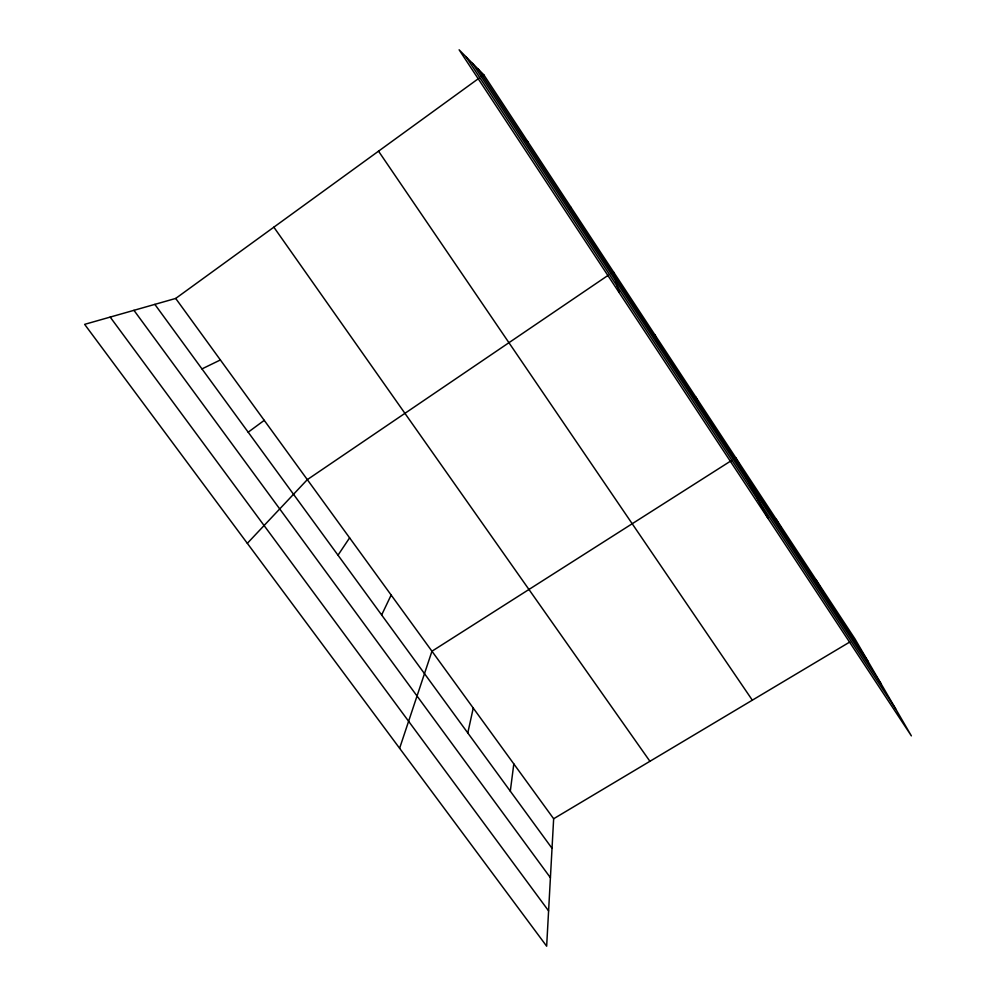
<?xml version="1.0" encoding="UTF-8"?>
<svg xmlns="http://www.w3.org/2000/svg" width="996" height="996" viewBox="0 0 996 996"><rect width="100%" height="100%" fill="white"/><g stroke="black" fill="none" stroke-linecap="round" stroke-linejoin="round"><path stroke-width="1.49" d="M175.694 298.439L553.652 818.749L546.655 946.2L84.635 324.36L175.694 298.439L478.827 78.348M510.301 791.173L513.812 763.907M467.796 732.956L473.249 708.069M399.608 748.295L431.953 651.222L731.886 460.276M381.642 614.968L391.154 595.048M570.098 208.737L571.019 207.355M337.993 555.195L349.608 537.852M247.319 543.33L307.316 479.636L608.257 275.245M248.191 432.189L264.251 420.349M481.305 76.555L483.77 74.762L854.979 638.909L911.365 735.87L459.119 49.8L483.77 74.762M610.822 273.502L613.387 271.759L619.002 292.351M553.652 818.749L849.675 642.084M201.976 368.906L220.377 359.954M524.606 139.627L527.818 141.706M110.195 317.089L548.584 910.867M133.95 310.329L550.415 877.725M154.853 304.378L552.021 848.306M273.85 227.175L649.927 761.293M378.53 151.168L752.329 700.176M478.18 69.098L867.964 661.232M472.54 63.395L880.937 683.542M466.091 56.859L895.628 708.803M815.998 579.672L827.19 599.293M776.282 519.302L785.607 536.122M735.795 457.787L768.041 518.443M695.756 396.931L701.184 407.887M654.97 334.93L658.356 342.823"/></g></svg>
